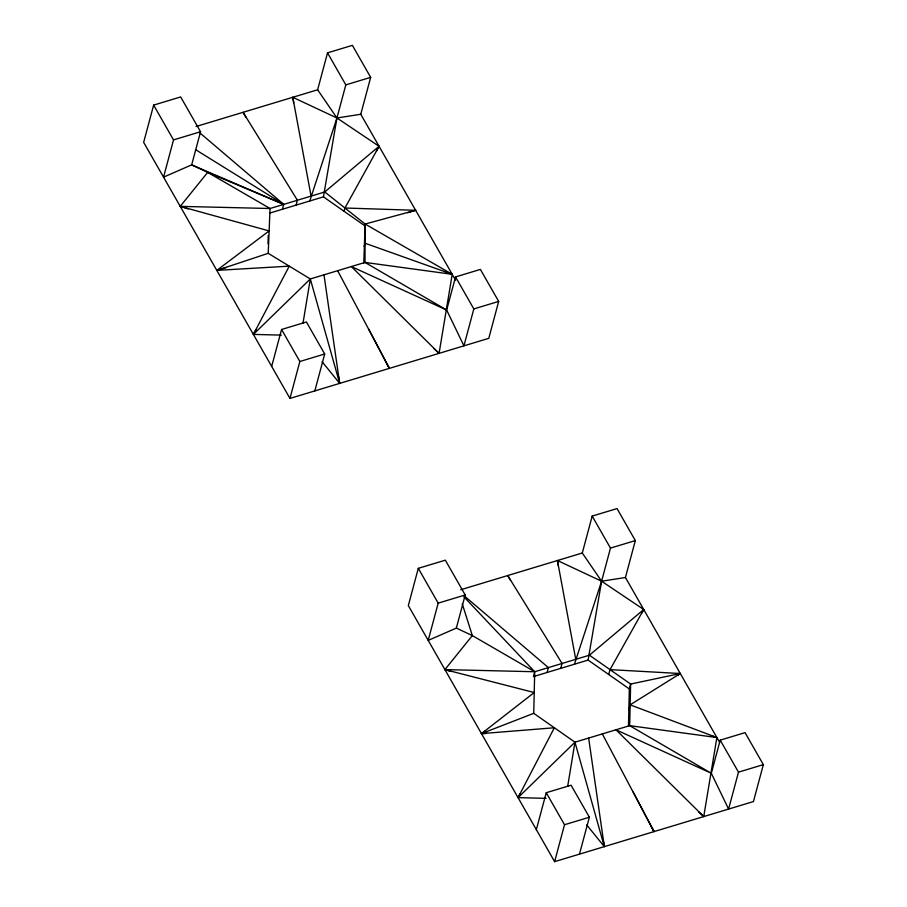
<?xml version="1.0" encoding="UTF-8"?>
<svg xmlns="http://www.w3.org/2000/svg" width="907" height="907" viewBox="0 0 907 907"><rect width="100%" height="100%" fill="white"/><g stroke="black" fill="none" stroke-linecap="round" stroke-linejoin="round"><path stroke-width="1.36" d="M282.417 209.245L283.732 204.37L207.68 172.364L180.232 206.365L270.048 208.508L324.751 191.978L365.113 224.04L365.011 262.429L446.663 310.035L463.93 345.839L473.828 308.924L455.541 276.918L480.393 269.413L498.68 301.419L488.782 338.334L289.957 398.422L143.657 142.354L153.646 105.11L180.663 96.936L200.549 131.742L191.672 164.859L163.543 177.16L173.52 139.905L153.646 105.11M268.03 243.892L268.223 235.571M363.798 263.143L365.113 224.04L415.633 210.299L344.932 208.009L344.059 211.274M586.727 824.917L604.323 846.628L574.97 742.187L533.735 713.333L534.711 671.736L463.851 596.727M628.46 726.371L629.333 688.935L630.637 684.048L680.295 673.527L678.005 675.137M322.076 361.678L339.672 383.4L310.307 278.959L268.223 253.325L270.048 208.508L207.68 172.364L191.672 164.859L283.732 204.37L199.823 132.83M365.113 224.04L452.208 274.311L439.079 353.356L433.897 348.594M303.006 323.187L310.307 278.959L365.011 262.429L452.208 274.311L365.067 243.235L364.183 246.5M269.991 213.009L323.448 196.853L336.939 117.989L345.816 84.873L327.529 52.855L352.381 45.35L370.668 77.356L360.771 114.271L455.597 280.24M567.669 786.414L574.97 742.187L629.673 725.657L716.87 737.55L703.741 816.583L698.56 811.822M533.407 676.611L588.11 660.081L601.602 581.217L610.479 548.1L592.18 516.094L617.043 508.578L635.331 540.583L625.433 577.51L719.58 742.289M376.416 151.186L379.058 146.288L336.939 117.989L317.631 89.782L327.529 52.855M296.101 205.118L297.405 200.243L243.076 112.309L245.865 117.196M309.775 200.98L336.939 117.989L360.771 114.271M271.669 366.417L281.567 329.49L306.419 321.985L324.706 353.991L314.82 390.906M289.957 398.422L299.854 361.508L281.567 329.49M455.541 276.918L446.663 310.035L351.338 266.556L439.079 353.356M418.297 568.338L438.183 603.144L428.206 640.387L456.334 628.097L465.212 594.969L445.326 560.175L418.297 568.338L408.32 605.581L554.619 861.65L753.445 801.561L763.343 764.646L745.055 732.641L720.203 740.146L711.326 773.274L728.593 809.078L738.491 772.152L720.203 740.146M533.735 675.398L534.382 672.96M547.08 672.484L548.384 667.597L464.486 596.069M641.737 613.189L643.721 609.515L601.602 581.217L582.294 553.009L592.18 516.094M560.753 668.346L562.068 663.471L507.739 575.537L510.528 580.423M574.437 664.219L601.602 581.217L625.433 577.51M536.332 829.644L546.229 792.729L571.081 785.213L589.369 817.218L579.471 854.145M554.619 861.65L564.517 824.735L546.229 792.729M608.722 674.502L610.026 669.627L643.721 609.515L589.414 655.205L534.711 671.736L444.895 669.604L472.343 635.592L462.241 603.813M628.846 709.728L630.161 704.852L680.295 673.527L610.026 669.627M256.023 329.502L253.382 334.4L281.363 335.125M520.028 793.954L518.044 797.638L546.025 798.353M344.932 208.009L379.058 146.288L324.751 191.978M310.307 278.959L253.382 334.4L289.265 266.148L216.807 270.388L269.13 230.922L180.232 206.365L188.237 208.893M574.97 742.187L518.044 797.638L554.358 727.765L481.47 733.616L534.223 692.54L444.895 669.604L450.235 671.282M485.687 733.559L481.47 733.616L484.905 731.201M485.494 732.403L481.47 733.616L533.735 713.333M268.223 253.325L216.807 270.388L226.194 267.554M481.47 733.616L486.742 731.87M196.059 126.515L317.631 89.782M345.816 84.873L370.668 77.356M173.52 139.905L200.549 131.742M407.594 212.726L415.633 210.299M299.854 361.508L324.706 353.991M473.828 308.924L498.68 301.419M460.711 589.754L582.294 553.009M610.479 548.1L635.331 540.583M438.183 603.144L465.212 594.969M677.62 674.343L680.295 673.527L677.495 673.572M564.517 824.735L589.369 817.218M738.491 772.152L763.343 764.646M445.541 272.213L452.208 274.311M711.542 735.86L716.87 737.55L630.161 704.852M293.687 102.82L292.78 97.287L336.939 117.989M558.349 566.047L557.442 560.515L601.602 581.217M456.334 628.097L472.343 635.592L534.711 671.736M195.935 149.87L283.732 204.37M323.448 196.853L364.671 225.696M589.414 655.205L630.637 684.048L629.673 725.657L711.326 773.274L615.989 729.795L703.741 816.583M588.11 660.081L629.333 688.935M386.586 363.492L389.375 368.378L368.593 328.958M651.249 826.719L654.038 831.606L633.256 792.196M602.316 733.922L654.038 831.606M337.653 270.694L389.375 368.378M557.442 560.515L575.741 659.332M292.78 97.287L311.078 196.105M603.2 839.712L604.323 846.628L588.643 738.06M338.538 376.484L339.672 383.4L323.98 274.821"/></g></svg>
